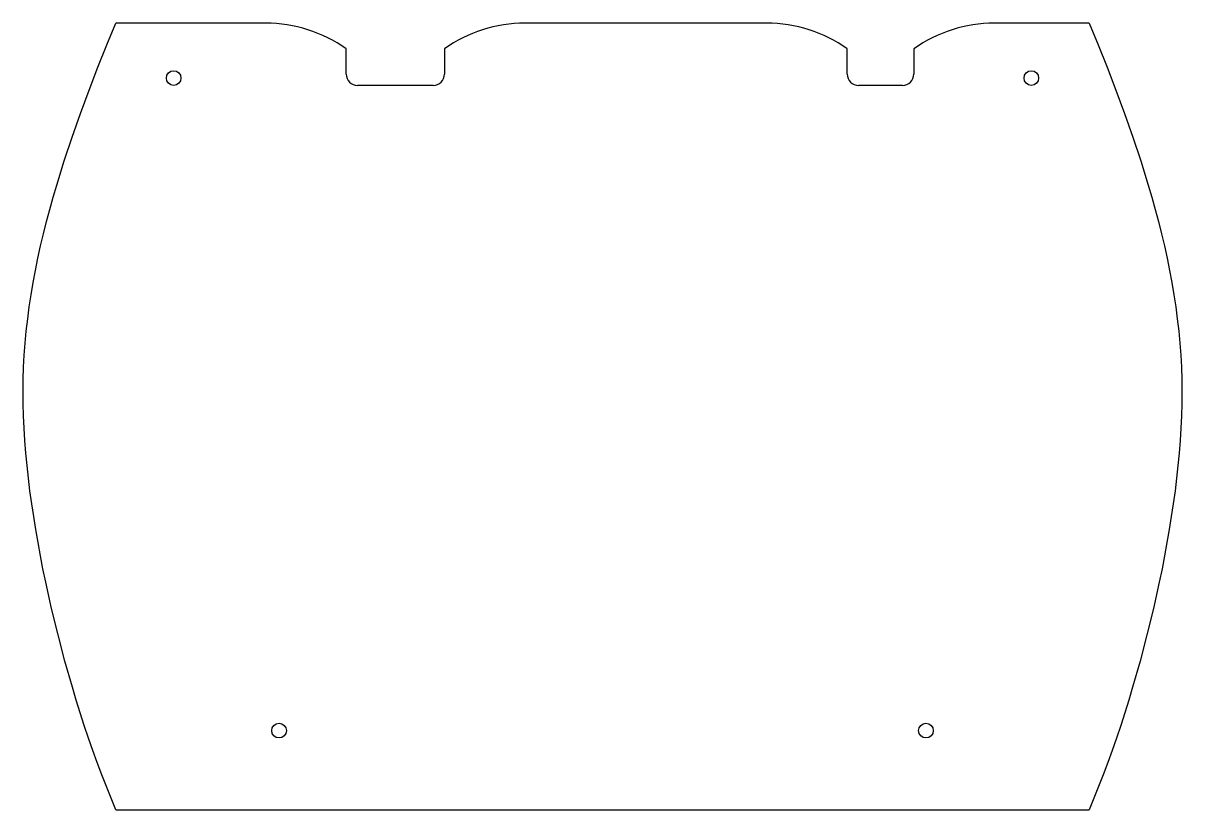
# Model space of a CAD drawing. Extents: x -79 to 79, y -57 to 51.
import ezdxf

# ---------------------------------------------------------------- set-up
doc = ezdxf.new("R2010")
doc.units = 0
doc.header["$MEASUREMENT"] = 0
doc.layers.get('0').update_dxf_attribs({"linetype": 'CONTINUOUS'})

msp = doc.modelspace()

# ---------------------------------------------------------------- linework, layer by layer
at = {"color": 1}
for p, q in [((-46.02, 50.5), (-66.5, 50.5)), ((22.46, 50.5), (-10.61, 50.5)), ((66.5, 50.5), (53.54, 50.5)), ((-35.03, 43.55), (-35.03, 47)), ((-21.6, 47), (-21.6, 43.55)), ((33.45, 43.55), (33.45, 47)), ((42.55, 47), (42.55, 43.55)), ((-23.15, 42), (-33.48, 42)), ((41, 42), (35, 42)), ((-66.5, -57), (66.5, -57))]:
    msp.add_line(p, q, dxfattribs=at)
for points in [[(-66.5, -57), (-67.16, -55.42), (-67.8, -53.82), (-68.43, -52.2), (-69.05, -50.55), (-69.65, -48.88), (-70.24, -47.19), (-70.81, -45.48), (-71.37, -43.75), (-71.92, -42.01), (-72.44, -40.25), (-73.46, -36.69), (-74.4, -33.1), (-75.28, -29.49), (-76.08, -25.88), (-76.46, -24.07), (-76.81, -22.28), (-77.14, -20.48), (-77.45, -18.7), (-77.73, -16.93), (-78, -15.17), (-78.24, -13.41), (-78.45, -11.68), (-78.64, -9.95), (-78.8, -8.24), (-78.93, -6.54), (-79.04, -4.85), (-79.11, -3.17), (-79.15, -1.5), (-79.17, 0.17), (-79.15, 1.82), (-79.1, 3.48), (-79.01, 5.13), (-78.89, 6.78), (-78.74, 8.43), (-78.55, 10.08), (-78.34, 11.73), (-78.09, 13.39), (-77.81, 15.05), (-77.49, 16.72), (-77.15, 18.38), (-76.79, 20.05), (-76.39, 21.71), (-75.97, 23.38), (-75.53, 25.05), (-75.07, 26.71), (-74.58, 28.37), (-73.56, 31.67), (-72.48, 34.94), (-71.34, 38.17), (-70.17, 41.35), (-68.97, 44.47), (-67.74, 47.52), (-66.5, 50.5)], [(66.5, 50.5), (67.74, 47.52), (68.97, 44.47), (70.17, 41.35), (71.34, 38.17), (72.48, 34.94), (73.56, 31.67), (74.58, 28.37), (75.07, 26.71), (75.53, 25.05), (75.97, 23.38), (76.39, 21.71), (76.79, 20.05), (77.15, 18.38), (77.49, 16.72), (77.81, 15.05), (78.09, 13.39), (78.34, 11.73), (78.55, 10.08), (78.74, 8.43), (78.89, 6.78), (79.01, 5.13), (79.1, 3.48), (79.15, 1.82), (79.17, 0.17), (79.15, -1.5), (79.11, -3.17), (79.04, -4.85), (78.93, -6.54), (78.8, -8.24), (78.64, -9.95), (78.45, -11.68), (78.24, -13.41), (78, -15.17), (77.73, -16.93), (77.45, -18.7), (77.14, -20.48), (76.81, -22.28), (76.46, -24.07), (76.08, -25.88), (75.28, -29.49), (74.4, -33.1), (73.46, -36.69), (72.44, -40.25), (71.92, -42.01), (71.37, -43.75), (70.81, -45.48), (70.24, -47.19), (69.65, -48.88), (69.05, -50.55), (68.43, -52.2), (67.8, -53.82), (67.16, -55.42), (66.5, -57)]]:
    msp.add_lwpolyline(points, dxfattribs=at)
for centre in [(-58.6, 43), (58.6, 43), (-44.2, -46.18), (44.2, -46.18)]:
    msp.add_circle(centre, 1, dxfattribs=at)
for centre, radius, start, end in [((-46.02, 31.5), 19, 54.6655, 90), ((-10.61, 31.5), 19, 90, 125.3345), ((22.46, 31.5), 19, 54.6655, 90), ((53.54, 31.5), 19, 90, 125.3345), ((-33.48, 43.55), 1.55, 180, 270), ((-23.15, 43.55), 1.55, 270, 0), ((35, 43.55), 1.55, 180, 270), ((41, 43.55), 1.55, 270, 0)]:
    msp.add_arc(centre, radius, start, end, dxfattribs=at)

doc.saveas('drawing.dxf')
